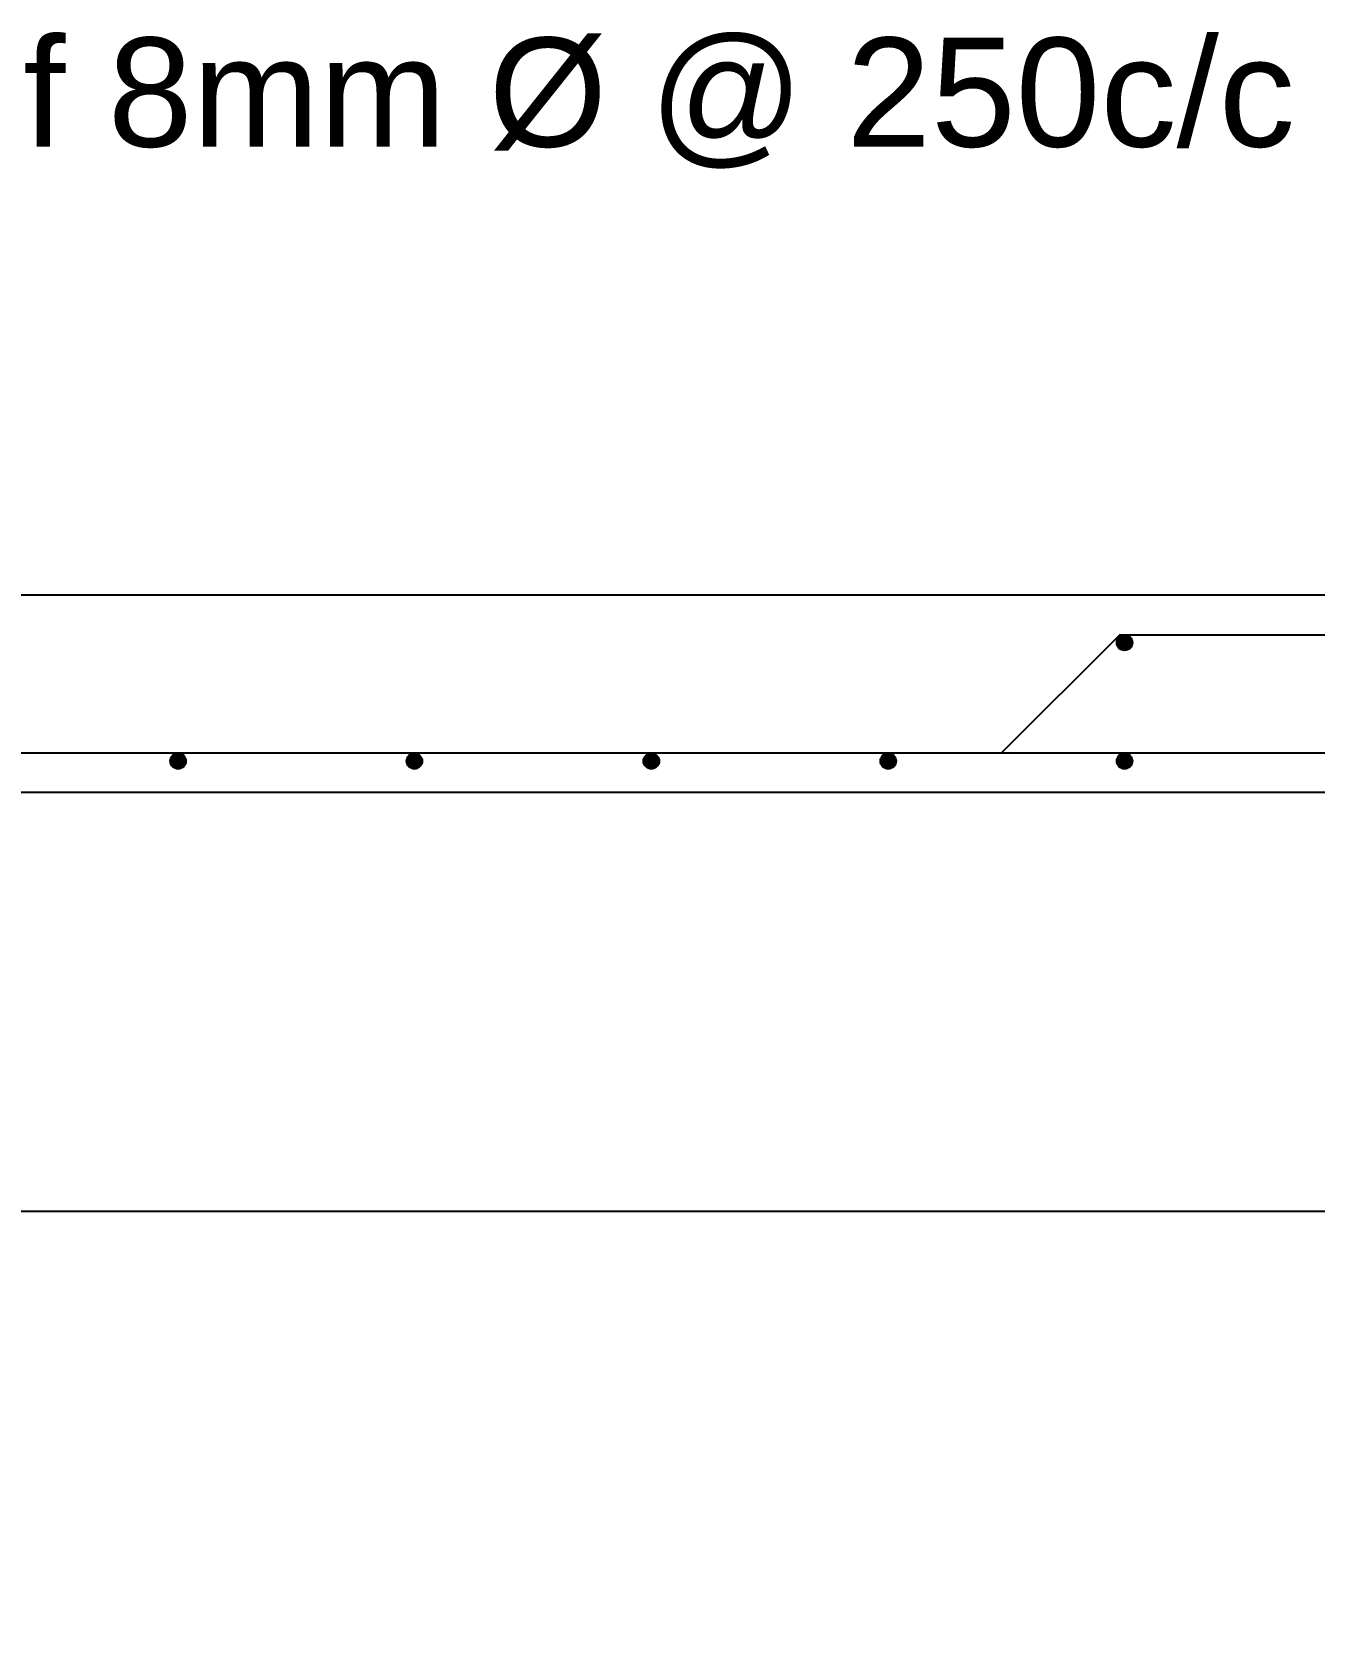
# Model space of a CAD drawing. Header units: inches. Extents: x -2470 to 6710, y 8071 to 14655.
# Drawn here: x 3193 to 4006, y 8291 to 9300 of the extents above; entities that cross this region are included whole.
import ezdxf

# ---------------------------------------------------------------- set-up
doc = ezdxf.new("R2010")
doc.units = ezdxf.units.IN
doc.header["$MEASUREMENT"] = 0
doc.layers.add('PDF_0', color=7, linetype='Continuous')
doc.layers.add('PDF_Text', color=7, linetype='Continuous')
doc.styles.add('PDF TimesNewRomanPSMT', font='arial.ttf')
doc.styles.get("Standard").update_dxf_attribs({"font": 'arial.ttf'})
doc.dimstyles.get("Standard").update_dxf_attribs({"dimtxt": 50, "dimasz": 50, "dimexe": 0.18, "dimexo": 0.0625, "dimgap": 0.09, "dimtad": 0, "dimtih": 1, "dimtoh": 1, "dimdec": 4, "dimzin": 0, "dimdsep": 46, "dimtxsty": 'Standard', "dimcen": 0.09, "dimadec": 0, "dimazin": 0, "dimtfac": 1, "dimtdec": 4, "dimtofl": 0, "dimtmove": 0, "dimatfit": 3, "dimfxl": 1, "dimtolj": 1, "dimtzin": 0, "dimarcsym": 0})

# ---------------------------------------------------------------- blocks, each defined once
blk = doc.blocks.new('*D9')
at = {"color": 0, "lineweight": -2, "transparency": 16777216}
for p, q in [((-1684, 8552.4), (-1684, 8552.3)), ((-1634, 8552.4), (1356, 8552.4)), ((4495.7, 8552.4), (1505.6, 8552.4)), ((4545.7, 8552.4), (4545.7, 8552.3))]:
    blk.add_line(p, q, dxfattribs=at)
at = {"color": 0, "transparency": 16777216}
for points in [[(-1634, 8560.8), (-1634, 8544.1), (-1684, 8552.4)], [(4495.7, 8560.8), (4495.7, 8544.1), (4545.7, 8552.4)]]:
    blk.add_solid(points, dxfattribs=at)
at = {"layer": 'Defpoints', "color": 0, "transparency": 16777216}
for p in [(-1684, 8552.4), (4545.7, 8552.4), (4545.7, 8552.4)]:
    blk.add_point(p, dxfattribs=at)
at = {"color": 0, "transparency": 16777216, "insert": (1430.8, 8552.4), "char_height": 50, "attachment_point": 5}
blk.add_mtext('\\A1;\\P{\\A0;6230}', dxfattribs=at)

msp = doc.modelspace()

# ---------------------------------------------------------------- linework, layer by layer
at = {"layer": 'PDF_0', "lineweight": 25}
for points in [[(4430.50715, 8818.06671), (4430.50715, 8341.99924), (4513.10777, 8341.99924), (4545.66818, 8290.93081), (4545.66818, 8341.99924), (4545.66818, 8398.89428), (4575.48666, 8341.99924), (4660.48646, 8341.99924), (4660.48646, 8942.82449), (-1799.15605, 8942.82449), (-1799.15605, 8341.99924), (-1716.55543, 8341.99924), (-1683.99502, 8290.93081), (-1683.99502, 8341.99924), (-1683.99502, 8398.89428), (-1654.17654, 8341.99924), (-1569.17674, 8341.99924), (-1569.17674, 8818.06671)], [(3807.74647, 8843.08681), (3882.80679, 8917.80438), (4635.46636, 8917.80438), (4635.46636, 8887.9859)], [(-1774.13595, 8872.90529), (-1774.13595, 8843.08681), (4635.46636, 8843.08681), (4635.46636, 8872.90529)], [(-1799.15605, 8818.06671), (4660.48646, 8818.06671)]]:
    msp.add_lwpolyline(points, dxfattribs=at)
at = {"layer": 'PDF_0', "lineweight": 0}
for points in [[(3882.1213, 8909.57859), (3882.1213, 8916.43342), (3882.1213, 8909.57859)], [(3889.31887, 8909.57859), (3889.31887, 8916.43342), (3889.31887, 8909.57859)]]:
    msp.add_lwpolyline(points, dxfattribs=at)
at = {"layer": 'PDF_0', "lineweight": 25}
for centre in [(3885.71995, 8912.83477), (3285.92293, 8837.77446), (3435.70081, 8837.77446), (3585.82144, 8837.77446), (3735.94206, 8837.77446), (3885.71995, 8837.77446)]:
    msp.add_circle(centre, 4.96989, dxfattribs=at)
at = {"layer": 'PDF_0', "transparency": 33554559}
for points in [[(3881.09308, 8911.2923), (3881.09308, 8914.71971), (3880.75034, 8911.97778)], [(3881.09308, 8914.71971), (3880.75034, 8911.97778), (3880.75034, 8914.03423)], [(3880.75034, 8914.03423), (3880.75034, 8913.69149), (3880.75034, 8911.97778)], [(3880.75034, 8914.03423), (3880.75034, 8911.97778), (3880.75034, 8911.97778)], [(3880.75034, 8913.69149), (3880.75034, 8911.97778), (3880.75034, 8913.00601)], [(3881.43582, 8910.26408), (3881.43582, 8915.40519), (3881.09308, 8910.94956)], [(3881.43582, 8915.40519), (3881.09308, 8910.94956), (3881.09308, 8914.71971)], [(3881.09308, 8911.2923), (3881.09308, 8911.2923), (3881.09308, 8914.71971)], [(3881.09308, 8911.2923), (3881.09308, 8914.71971), (3881.09308, 8910.94956)], [(3882.1213, 8909.57859), (3882.1213, 8916.43342), (3881.43582, 8910.26408)], [(3882.1213, 8916.43342), (3881.43582, 8910.26408), (3881.43582, 8915.74793)], [(3881.43582, 8910.26408), (3881.43582, 8915.74793), (3881.43582, 8915.40519)], [(3881.43582, 8915.74793), (3881.43582, 8910.26408), (3881.43582, 8910.26408)], [(3882.80679, 8908.89311), (3882.80679, 8916.77616), (3882.1213, 8909.57859)], [(3882.80679, 8916.77616), (3882.1213, 8909.57859), (3882.1213, 8916.43342)], [(3882.1213, 8916.43342), (3882.1213, 8909.57859), (3882.1213, 8909.57859)], [(3883.49227, 8908.55037), (3883.49227, 8917.46164), (3882.80679, 8908.89311)], [(3883.49227, 8917.46164), (3882.80679, 8908.89311), (3882.80679, 8917.1189)], [(3882.80679, 8908.89311), (3882.80679, 8917.1189), (3882.80679, 8916.77616)], [(3882.80679, 8917.1189), (3882.80679, 8908.89311), (3882.80679, 8908.89311)], [(3883.83501, 8908.20763), (3883.83501, 8917.46164), (3883.49227, 8908.55037)], [(3883.83501, 8917.46164), (3883.49227, 8908.55037), (3883.49227, 8917.46164)], [(3884.17775, 8908.20763), (3884.17775, 8917.80438), (3883.83501, 8908.20763)], [(3884.17775, 8917.80438), (3883.83501, 8908.20763), (3883.83501, 8917.46164)], [(3884.52049, 8908.20763), (3884.52049, 8917.80438), (3884.17775, 8908.20763)], [(3884.52049, 8917.80438), (3884.17775, 8908.20763), (3884.17775, 8917.80438)], [(3885.20597, 8907.86489), (3885.20597, 8917.80438), (3884.52049, 8908.20763)], [(3885.20597, 8917.80438), (3884.52049, 8908.20763), (3884.52049, 8917.80438)], [(3885.54872, 8907.86489), (3885.54872, 8917.80438), (3885.20597, 8907.86489)], [(3885.54872, 8917.80438), (3885.20597, 8907.86489), (3885.20597, 8917.80438)], [(3886.2342, 8907.86489), (3886.2342, 8917.80438), (3885.54872, 8907.86489)], [(3886.2342, 8917.80438), (3885.54872, 8907.86489), (3885.54872, 8917.80438)], [(3886.57694, 8908.20763), (3886.57694, 8917.80438), (3886.2342, 8907.86489)], [(3886.57694, 8917.80438), (3886.2342, 8907.86489), (3886.2342, 8917.80438)], [(3886.91968, 8908.20763), (3886.91968, 8917.80438), (3886.57694, 8908.20763)], [(3886.91968, 8917.80438), (3886.57694, 8908.20763), (3886.57694, 8917.80438)], [(3887.60516, 8917.46164), (3886.91968, 8908.20763), (3886.91968, 8917.80438)], [(3887.60516, 8908.20763), (3887.60516, 8917.46164), (3886.91968, 8908.20763)], [(3887.9479, 8908.55037), (3887.9479, 8917.46164), (3887.60516, 8908.20763)], [(3887.9479, 8917.46164), (3887.60516, 8908.20763), (3887.60516, 8917.46164)], [(3888.29065, 8917.1189), (3887.9479, 8908.55037), (3887.9479, 8917.46164)], [(3888.29065, 8908.89311), (3888.29065, 8917.1189), (3887.9479, 8908.55037)], [(3888.63339, 8916.77616), (3888.29065, 8908.89311), (3888.29065, 8917.1189)], [(3888.63339, 8908.89311), (3888.63339, 8916.77616), (3888.29065, 8908.89311)], [(3889.31887, 8916.43342), (3888.63339, 8908.89311), (3888.63339, 8916.77616)], [(3889.31887, 8909.57859), (3889.31887, 8916.43342), (3888.63339, 8908.89311)], [(3889.66161, 8915.74793), (3889.31887, 8909.57859), (3889.31887, 8916.43342)], [(3889.31887, 8916.43342), (3889.31887, 8909.57859), (3889.31887, 8909.57859)], [(3889.66161, 8910.26408), (3889.66161, 8915.74793), (3889.31887, 8909.57859)], [(3890.00435, 8915.40519), (3889.66161, 8910.26408), (3889.66161, 8915.74793)], [(3890.00435, 8910.26408), (3890.00435, 8915.40519), (3889.66161, 8910.26408)], [(3890.34709, 8914.71971), (3890.00435, 8910.26408), (3890.00435, 8915.40519)], [(3890.34709, 8910.94956), (3890.34709, 8914.71971), (3890.00435, 8910.26408)], [(3890.68983, 8914.03423), (3890.34709, 8911.2923), (3890.34709, 8914.71971)], [(3890.34709, 8910.94956), (3890.34709, 8910.94956), (3890.34709, 8914.71971)], [(3890.34709, 8910.94956), (3890.34709, 8914.71971), (3890.34709, 8911.2923)], [(3890.68983, 8911.97778), (3890.68983, 8914.03423), (3890.34709, 8911.2923)], [(3890.68983, 8911.97778), (3890.68983, 8913.69149), (3890.68983, 8914.03423)], [(3890.68983, 8913.00601), (3890.68983, 8911.97778), (3890.68983, 8913.69149)], [(3890.68983, 8913.69149), (3890.68983, 8911.97778), (3890.68983, 8911.97778)], [(3280.95332, 8839.6594), (3280.61058, 8838.97392), (3280.61058, 8836.91747)], [(3280.95332, 8839.6594), (3280.95332, 8836.23199), (3280.61058, 8836.91747)], [(3280.61058, 8838.97392), (3280.61058, 8836.91747), (3280.61058, 8837.94569)], [(3281.29606, 8835.20376), (3281.29606, 8840.68762), (3280.95332, 8836.23199)], [(3281.29606, 8840.68762), (3280.95332, 8836.23199), (3280.95332, 8839.6594)], [(3281.98155, 8834.51828), (3281.98155, 8841.3731), (3281.29606, 8835.20376)], [(3281.98155, 8841.3731), (3281.29606, 8835.20376), (3281.29606, 8840.68762)], [(3282.66703, 8833.8328), (3282.66703, 8842.05859), (3281.98155, 8834.51828)], [(3282.66703, 8842.05859), (3281.98155, 8834.51828), (3281.98155, 8841.3731)], [(3283.35251, 8833.49006), (3283.35251, 8842.40133), (3282.66703, 8833.8328)], [(3283.35251, 8842.40133), (3282.66703, 8833.8328), (3282.66703, 8842.05859)], [(3284.38073, 8833.14732), (3284.38073, 8842.74407), (3283.35251, 8833.49006)], [(3284.38073, 8842.74407), (3283.35251, 8833.49006), (3283.35251, 8842.40133)], [(3285.06622, 8833.14732), (3285.06622, 8843.08681), (3284.38073, 8833.14732)], [(3285.06622, 8843.08681), (3284.38073, 8833.14732), (3284.38073, 8842.74407)], [(3286.09444, 8833.14732), (3286.09444, 8843.08681), (3285.06622, 8833.14732)], [(3286.09444, 8843.08681), (3285.06622, 8833.14732), (3285.06622, 8843.08681)], [(3287.12266, 8842.74407), (3286.09444, 8833.14732), (3286.09444, 8843.08681)], [(3287.12266, 8833.14732), (3287.12266, 8842.74407), (3286.09444, 8833.14732)], [(3287.80814, 8842.40133), (3287.12266, 8833.14732), (3287.12266, 8842.74407)], [(3287.80814, 8833.49006), (3287.80814, 8842.40133), (3287.12266, 8833.14732)], [(3288.83637, 8842.05859), (3287.80814, 8833.49006), (3287.80814, 8842.40133)], [(3288.83637, 8833.8328), (3288.83637, 8842.05859), (3287.80814, 8833.49006)], [(3289.52185, 8841.3731), (3288.83637, 8833.8328), (3288.83637, 8842.05859)], [(3289.52185, 8834.51828), (3289.52185, 8841.3731), (3288.83637, 8833.8328)], [(3289.86459, 8840.68762), (3289.52185, 8834.51828), (3289.52185, 8841.3731)], [(3289.86459, 8835.20376), (3289.86459, 8840.68762), (3289.52185, 8834.51828)], [(3290.20733, 8839.6594), (3289.86459, 8835.20376), (3289.86459, 8840.68762)], [(3290.20733, 8836.23199), (3290.20733, 8839.6594), (3289.86459, 8835.20376)], [(3290.55007, 8838.97392), (3290.20733, 8836.23199), (3290.20733, 8839.6594)], [(3290.55007, 8836.91747), (3290.55007, 8838.97392), (3290.20733, 8836.23199)], [(3290.55007, 8837.94569), (3290.55007, 8836.91747), (3290.55007, 8838.97392)], [(3431.07395, 8839.6594), (3430.73121, 8838.97392), (3430.73121, 8836.91747)], [(3431.07395, 8839.6594), (3431.07395, 8836.23199), (3430.73121, 8836.91747)], [(3430.73121, 8838.97392), (3430.73121, 8836.91747), (3430.73121, 8837.94569)], [(3431.41669, 8835.20376), (3431.41669, 8840.68762), (3431.07395, 8836.23199)], [(3431.41669, 8840.68762), (3431.07395, 8836.23199), (3431.07395, 8839.6594)], [(3432.10217, 8834.51828), (3432.10217, 8841.3731), (3431.41669, 8835.20376)], [(3432.10217, 8841.3731), (3431.41669, 8835.20376), (3431.41669, 8840.68762)], [(3432.78765, 8833.8328), (3432.78765, 8842.05859), (3432.10217, 8834.51828)], [(3432.78765, 8842.05859), (3432.10217, 8834.51828), (3432.10217, 8841.3731)], [(3433.47313, 8833.49006), (3433.47313, 8842.40133), (3432.78765, 8833.8328)], [(3433.47313, 8842.40133), (3432.78765, 8833.8328), (3432.78765, 8842.05859)], [(3434.15862, 8833.14732), (3434.15862, 8842.74407), (3433.47313, 8833.49006)], [(3434.15862, 8842.74407), (3433.47313, 8833.49006), (3433.47313, 8842.40133)], [(3435.18684, 8833.14732), (3435.18684, 8843.08681), (3434.15862, 8833.14732)], [(3435.18684, 8843.08681), (3434.15862, 8833.14732), (3434.15862, 8842.74407)], [(3436.21506, 8833.14732), (3436.21506, 8843.08681), (3435.18684, 8833.14732)], [(3436.21506, 8843.08681), (3435.18684, 8833.14732), (3435.18684, 8843.08681)], [(3436.90055, 8842.74407), (3436.21506, 8833.14732), (3436.21506, 8843.08681)], [(3436.90055, 8833.14732), (3436.90055, 8842.74407), (3436.21506, 8833.14732)], [(3437.92877, 8842.40133), (3436.90055, 8833.14732), (3436.90055, 8842.74407)], [(3437.92877, 8833.49006), (3437.92877, 8842.40133), (3436.90055, 8833.14732)], [(3438.61425, 8842.05859), (3437.92877, 8833.49006), (3437.92877, 8842.40133)], [(3438.61425, 8833.8328), (3438.61425, 8842.05859), (3437.92877, 8833.49006)], [(3439.29973, 8841.3731), (3438.61425, 8833.8328), (3438.61425, 8842.05859)], [(3439.29973, 8834.51828), (3439.29973, 8841.3731), (3438.61425, 8833.8328)], [(3439.98522, 8840.68762), (3439.29973, 8834.51828), (3439.29973, 8841.3731)], [(3439.98522, 8835.20376), (3439.98522, 8840.68762), (3439.29973, 8834.51828)], [(3440.32796, 8839.6594), (3439.98522, 8835.20376), (3439.98522, 8840.68762)], [(3440.32796, 8836.23199), (3440.32796, 8839.6594), (3439.98522, 8835.20376)], [(3440.6707, 8838.97392), (3440.32796, 8836.23199), (3440.32796, 8839.6594)], [(3440.6707, 8836.91747), (3440.6707, 8838.97392), (3440.32796, 8836.23199)], [(3440.6707, 8837.94569), (3440.6707, 8836.91747), (3440.6707, 8838.97392)], [(3580.85183, 8838.97392), (3580.85183, 8836.91747), (3580.50909, 8837.94569)], [(3581.53731, 8835.20376), (3581.53731, 8840.68762), (3580.85183, 8836.23199)], [(3581.53731, 8840.68762), (3580.85183, 8836.23199), (3580.85183, 8839.6594)], [(3580.85183, 8839.6594), (3580.85183, 8838.97392), (3580.85183, 8836.91747)], [(3580.85183, 8839.6594), (3580.85183, 8836.23199), (3580.85183, 8836.91747)], [(3581.88005, 8834.51828), (3581.88005, 8841.3731), (3581.53731, 8835.20376)], [(3581.88005, 8841.3731), (3581.53731, 8835.20376), (3581.53731, 8840.68762)], [(3582.56554, 8833.8328), (3582.56554, 8842.05859), (3581.88005, 8834.51828)], [(3582.56554, 8842.05859), (3581.88005, 8834.51828), (3581.88005, 8841.3731)], [(3583.59376, 8833.49006), (3583.59376, 8842.40133), (3582.56554, 8833.8328)], [(3583.59376, 8842.40133), (3582.56554, 8833.8328), (3582.56554, 8842.05859)], [(3584.27924, 8833.14732), (3584.27924, 8842.74407), (3583.59376, 8833.49006)], [(3584.27924, 8842.74407), (3583.59376, 8833.49006), (3583.59376, 8842.40133)], [(3585.30747, 8833.14732), (3585.30747, 8843.08681), (3584.27924, 8833.14732)], [(3585.30747, 8843.08681), (3584.27924, 8833.14732), (3584.27924, 8842.74407)], [(3585.99295, 8833.14732), (3585.99295, 8843.08681), (3585.30747, 8833.14732)], [(3585.99295, 8843.08681), (3585.30747, 8833.14732), (3585.30747, 8843.08681)], [(3587.02117, 8842.74407), (3585.99295, 8833.14732), (3585.99295, 8843.08681)], [(3587.02117, 8833.14732), (3587.02117, 8842.74407), (3585.99295, 8833.14732)], [(3588.04939, 8842.40133), (3587.02117, 8833.14732), (3587.02117, 8842.74407)], [(3588.04939, 8833.49006), (3588.04939, 8842.40133), (3587.02117, 8833.14732)], [(3588.73488, 8842.05859), (3588.04939, 8833.49006), (3588.04939, 8842.40133)], [(3588.73488, 8833.8328), (3588.73488, 8842.05859), (3588.04939, 8833.49006)], [(3589.42036, 8841.3731), (3588.73488, 8833.8328), (3588.73488, 8842.05859)], [(3589.42036, 8834.51828), (3589.42036, 8841.3731), (3588.73488, 8833.8328)], [(3589.7631, 8840.68762), (3589.42036, 8834.51828), (3589.42036, 8841.3731)], [(3589.7631, 8835.20376), (3589.7631, 8840.68762), (3589.42036, 8834.51828)], [(3590.44858, 8839.6594), (3589.7631, 8835.20376), (3589.7631, 8840.68762)], [(3590.44858, 8836.23199), (3590.44858, 8839.6594), (3589.7631, 8835.20376)], [(3590.44858, 8838.97392), (3590.44858, 8836.23199), (3590.44858, 8839.6594)], [(3590.79132, 8837.94569), (3590.44858, 8836.91747), (3590.44858, 8838.97392)], [(3590.44858, 8836.91747), (3590.44858, 8838.97392), (3590.44858, 8836.23199)], [(3730.97246, 8839.6594), (3730.62971, 8838.97392), (3730.62971, 8836.91747)], [(3730.97246, 8839.6594), (3730.97246, 8836.23199), (3730.62971, 8836.91747)], [(3730.62971, 8838.97392), (3730.62971, 8836.91747), (3730.62971, 8837.94569)], [(3731.3152, 8835.20376), (3731.3152, 8840.68762), (3730.97246, 8836.23199)], [(3731.3152, 8840.68762), (3730.97246, 8836.23199), (3730.97246, 8839.6594)], [(3732.00068, 8834.51828), (3732.00068, 8841.3731), (3731.3152, 8835.20376)], [(3732.00068, 8841.3731), (3731.3152, 8835.20376), (3731.3152, 8840.68762)], [(3732.68616, 8833.8328), (3732.68616, 8842.05859), (3732.00068, 8834.51828)], [(3732.68616, 8842.05859), (3732.00068, 8834.51828), (3732.00068, 8841.3731)], [(3733.37164, 8833.49006), (3733.37164, 8842.40133), (3732.68616, 8833.8328)], [(3733.37164, 8842.40133), (3732.68616, 8833.8328), (3732.68616, 8842.05859)], [(3734.39987, 8833.14732), (3734.39987, 8842.74407), (3733.37164, 8833.49006)], [(3734.39987, 8842.74407), (3733.37164, 8833.49006), (3733.37164, 8842.40133)], [(3735.08535, 8833.14732), (3735.08535, 8843.08681), (3734.39987, 8833.14732)], [(3735.08535, 8843.08681), (3734.39987, 8833.14732), (3734.39987, 8842.74407)], [(3736.11357, 8833.14732), (3736.11357, 8843.08681), (3735.08535, 8833.14732)], [(3736.11357, 8843.08681), (3735.08535, 8833.14732), (3735.08535, 8843.08681)], [(3737.1418, 8842.74407), (3736.11357, 8833.14732), (3736.11357, 8843.08681)], [(3737.1418, 8833.14732), (3737.1418, 8842.74407), (3736.11357, 8833.14732)], [(3737.82728, 8842.40133), (3737.1418, 8833.14732), (3737.1418, 8842.74407)], [(3737.82728, 8833.49006), (3737.82728, 8842.40133), (3737.1418, 8833.14732)], [(3738.51276, 8842.05859), (3737.82728, 8833.49006), (3737.82728, 8842.40133)], [(3738.51276, 8833.8328), (3738.51276, 8842.05859), (3737.82728, 8833.49006)], [(3739.19824, 8841.3731), (3738.51276, 8833.8328), (3738.51276, 8842.05859)], [(3739.19824, 8834.51828), (3739.19824, 8841.3731), (3738.51276, 8833.8328)], [(3739.88373, 8840.68762), (3739.19824, 8834.51828), (3739.19824, 8841.3731)], [(3739.88373, 8835.20376), (3739.88373, 8840.68762), (3739.19824, 8834.51828)], [(3740.22647, 8839.6594), (3739.88373, 8835.20376), (3739.88373, 8840.68762)], [(3740.22647, 8836.23199), (3740.22647, 8839.6594), (3739.88373, 8835.20376)], [(3740.56921, 8838.97392), (3740.22647, 8836.23199), (3740.22647, 8839.6594)], [(3740.56921, 8836.91747), (3740.56921, 8838.97392), (3740.22647, 8836.23199)], [(3740.56921, 8837.94569), (3740.56921, 8836.91747), (3740.56921, 8838.97392)], [(3881.09308, 8839.6594), (3880.75034, 8838.97392), (3880.75034, 8836.91747)], [(3881.09308, 8839.6594), (3881.09308, 8836.23199), (3880.75034, 8836.91747)], [(3880.75034, 8838.97392), (3880.75034, 8836.91747), (3880.75034, 8837.94569)], [(3881.43582, 8835.20376), (3881.43582, 8840.68762), (3881.09308, 8836.23199)], [(3881.43582, 8840.68762), (3881.09308, 8836.23199), (3881.09308, 8839.6594)], [(3882.1213, 8834.51828), (3882.1213, 8841.3731), (3881.43582, 8835.20376)], [(3882.1213, 8841.3731), (3881.43582, 8835.20376), (3881.43582, 8840.68762)], [(3882.80679, 8833.8328), (3882.80679, 8842.05859), (3882.1213, 8834.51828)], [(3882.80679, 8842.05859), (3882.1213, 8834.51828), (3882.1213, 8841.3731)], [(3883.49227, 8833.49006), (3883.49227, 8842.40133), (3882.80679, 8833.8328)], [(3883.49227, 8842.40133), (3882.80679, 8833.8328), (3882.80679, 8842.05859)], [(3884.17775, 8833.14732), (3884.17775, 8842.74407), (3883.49227, 8833.49006)], [(3884.17775, 8842.74407), (3883.49227, 8833.49006), (3883.49227, 8842.40133)], [(3885.20597, 8833.14732), (3885.20597, 8843.08681), (3884.17775, 8833.14732)], [(3885.20597, 8843.08681), (3884.17775, 8833.14732), (3884.17775, 8842.74407)], [(3886.2342, 8833.14732), (3886.2342, 8843.08681), (3885.20597, 8833.14732)], [(3886.2342, 8843.08681), (3885.20597, 8833.14732), (3885.20597, 8843.08681)], [(3886.91968, 8842.74407), (3886.2342, 8833.14732), (3886.2342, 8843.08681)], [(3886.91968, 8833.14732), (3886.91968, 8842.74407), (3886.2342, 8833.14732)], [(3887.9479, 8842.40133), (3886.91968, 8833.14732), (3886.91968, 8842.74407)], [(3887.9479, 8833.49006), (3887.9479, 8842.40133), (3886.91968, 8833.14732)], [(3888.63339, 8842.05859), (3887.9479, 8833.49006), (3887.9479, 8842.40133)], [(3888.63339, 8833.8328), (3888.63339, 8842.05859), (3887.9479, 8833.49006)], [(3889.31887, 8841.3731), (3888.63339, 8833.8328), (3888.63339, 8842.05859)], [(3889.31887, 8834.51828), (3889.31887, 8841.3731), (3888.63339, 8833.8328)], [(3890.00435, 8840.68762), (3889.31887, 8834.51828), (3889.31887, 8841.3731)], [(3890.00435, 8835.20376), (3890.00435, 8840.68762), (3889.31887, 8834.51828)], [(3890.34709, 8839.6594), (3890.00435, 8835.20376), (3890.00435, 8840.68762)], [(3890.34709, 8836.23199), (3890.34709, 8839.6594), (3890.00435, 8835.20376)], [(3890.68983, 8838.97392), (3890.34709, 8836.23199), (3890.34709, 8839.6594)], [(3890.68983, 8836.91747), (3890.68983, 8838.97392), (3890.34709, 8836.23199)], [(3890.68983, 8837.94569), (3890.68983, 8836.91747), (3890.68983, 8838.97392)]]:
    msp.add_solid(points, dxfattribs=at)

# ---------------------------------------------------------------- texts
at = {"layer": 'PDF_Text', "insert": (2420.53984, 9254.65269), "char_height": 69.1031436, "attachment_point": 4, "style": 'PDF TimesNewRomanPSMT'}
msp.add_mtext('Distribuion steel of 8mm Ø @ 250c/c', dxfattribs=at)

# ---------------------------------------------------------------- dimensions: what is measured, and where the dimension line sits
dim = msp.add_linear_dim(base=(4545.66818, 8552.44231), p1=(-1683.99502, 8552.44231), p2=(4545.66818, 8552.44231), text='\\P{\\A0;6230}', dimstyle='Standard')
dim.commit()
dim.dimension.update_dxf_attribs({"geometry": '*D9', "text_midpoint": (1430.83658, 8552.44231)})

doc.saveas('drawing.dxf')
